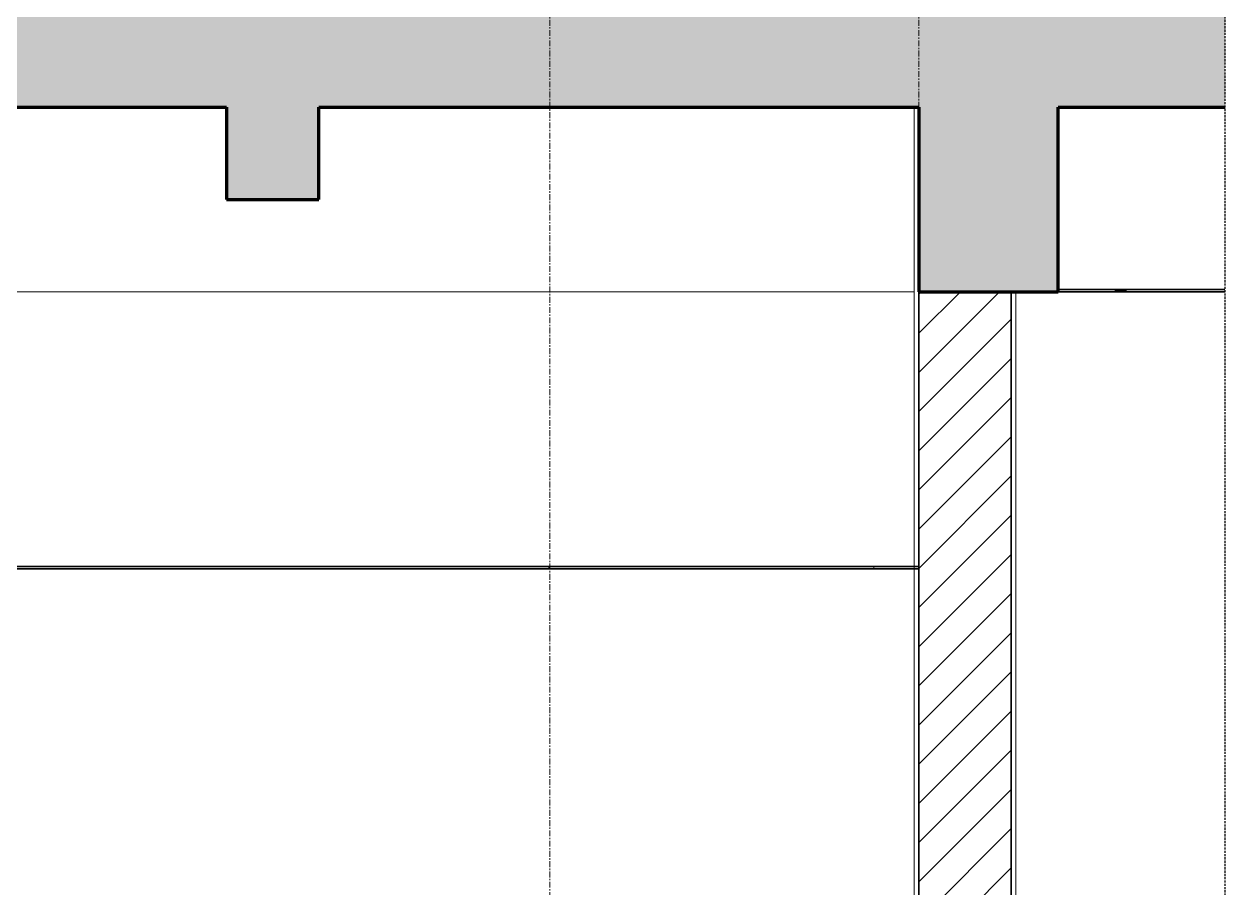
# Model space of a CAD drawing. Header units: millimetres. Extents: x -54951 to -22308, y -6558 to 34550.
# Drawn here: x -46476 to -43874, y 259 to 2130 of the extents above; entities that cross this region are included whole.
import ezdxf

# ---------------------------------------------------------------- set-up
doc = ezdxf.new("R2010")
doc.units = ezdxf.units.MM
doc.linetypes.add('Grid Line', pattern=[22.225, 12.7, -3.175, 3.175, -3.175])
doc.linetypes.add('Hidden', pattern=[7.14375, 4.7625, -2.38125])
for name, color, linetype, lineweight in [('0-1', 7, 'Continuous', 5), ('A-CLNG-2', 7, 'Continuous', 35), ('A-CLNG-PATT', 13, 'Continuous', 18), ('A-DETL-GENF', 92, 'Continuous', 18), ('A-DETL-GENF-1', 9, 'Continuous', 18), ('A-DETL-GENF-3', 92, 'Hidden', 25), ('A-DETL-WIDE', 214, 'Continuous', 70), ('A-WALL-1', 7, 'Continuous', 35), ('A-WALL-FNSH-1', 250, 'Continuous', 18), ('A-WALL-PATT', 111, 'Continuous', 18), ('S-BEAM-3', 250, 'Continuous', 18), ('S-GRID-1', 1, 'Grid Line', 9)]:
    doc.layers.add(name, color=color, linetype=linetype, lineweight=lineweight)
pattern_1 = [(0, (-48685.12, 15725), (609.6, 152.4), [25.146, -432.054, 25.146, -432.054, -2438.4]), (0, (-48685.12, 15725), (609.6, 152.4), [-914.4, 25.146, -889.254, 25.146, -432.054, -1066.8]), (0, (-48685.12, 15725), (609.6, 152.4), [-2286, 25.146, -279.654, 25.146, -736.854]), (120, (-48456.52, 15801.2), (-436.7823, 451.7291), [25.146, -432.054, 25.146, -2870.454]), (120, (-48456.52, 15801.2), (-436.7823, 451.7291), [-482.346, -432.054, 25.146, -889.254, -1524]), (120, (-48456.52, 15801.2), (-436.7823, 451.7291), [-1828.8, 25.146, -432.054, 25.146, -1041.654]), (120, (-48456.52, 15801.2), (-436.7823, 451.7291), [-2311.146, -279.654, 25.146, -736.854]), (240, (-48380.32, 16106), (-172.8177, -604.1291), [25.146, -432.054, 25.146, -432.054, -2438.4]), (240, (-48380.32, 16106), (-172.8177, -604.1291), [-914.4, 25.146, -889.254, 25.146, -432.054, -1066.8]), (240, (-48380.32, 16106), (-172.8177, -604.1291), [-2286, 25.146, -279.654, 25.146, -736.854])]

# ---------------------------------------------------------------- blocks, each defined once
blk = doc.blocks.new('NCV_TKTC_KET CAU_rvt-1-TKCS_THANG MÁY TM3 - MẶT CẮT')
at = {"layer": 'S-BEAM-3'}
for p, q in [((-49151.9, 1550), (-45836.9, 1550)), ((-45836.9, 1550), (-44547, 1550))]:
    blk.add_line(p, q, dxfattribs=at)
blk = doc.blocks.new('BORDER VIEW - BORDER VIEW-3767922-TKCS_THANG MÁY TM3 - MẶT CẮT')
at = {"layer": 'A-DETL-GENF-3'}
blk.add_line((-43873.9, 33879.3), (-43873.9, -4350), dxfattribs=at)

msp = doc.modelspace()

# ---------------------------------------------------------------- hatches: boundary and pattern name
at = {"layer": 'A-CLNG-PATT'}
h = msp.add_hatch(dxfattribs=at)
h.set_pattern_fill('FP_11', color=256, style=0, pattern_type=2)
h.set_pattern_definition(pattern_1)
h.paths.add_polyline_path([(-43873.9, 1550), (-43873.9, 1555), (-44235.3, 1555), (-44235.3, 1550)])
h = msp.add_hatch(dxfattribs=at)
h.set_pattern_fill('FP_11', color=256, style=0, pattern_type=2)
h.set_pattern_definition(pattern_1)
h.paths.add_polyline_path([(-44857.6, 950), (-44537, 950), (-44537, 955), (-49161.9, 955), (-49161.9, 950), (-46155.9, 950)])
at = {"layer": 'A-DETL-GENF-1'}
h = msp.add_hatch(dxfattribs=at)
h.set_pattern_fill('FP_3', color=256, style=0, pattern_type=2)
h.set_pattern_definition([(50, (-48685.1, 15725), (546.553, -47.817), [57.15, -628.65]), (355, (-48685.1, 15725), (-105.728, 573.17), [45.72, -502.92]), (100.451, (-48639.57, 15721), (440.828, 525.35), [48.57, -534.27]), (46.184, (-48685.1, 15877.4), (813.237, -126.128), [85.725, -942.975]), (96.636, (-48617.35, 15866.9), (712.207, 742.283), [72.855, -801.405]), (351.184, (-48685.1, 15877.4), (712.215, 742.276), [68.58, -754.38]), (21, (-48608.9, 15839.3), (454.843, -306.796), [57.15, -628.65]), (326, (-48608.9, 15839.3), (185.406, 552.564), [45.72, -502.92]), (71.451, (-48571, 15813.73), (640.251, 245.764), [48.57, -534.27]), (37.5, (-48685.12, 15725), (9.2664, 253.665), [5.029, -491.795, 5.029, -505.511, -504.825]), (37.5, (-48685.12, 15725), (9.2664, 253.665), [-1007.364, 5.029, -499.796]), (7.5, (-48685.12, 15725), (200.4594, 300.5414), [5.029, -286.055, 5.029, -480.365, -192.405]), (7.5, (-48685.12, 15725), (200.4594, 300.5414), [-776.478, 5.029, -187.376]), (327.5, (-48855.04, 15725), (406.7728, -17.1864), [5.029, -185.471, 5.029, -589.331, -788.67]), (327.5, (-48855.04, 15725), (406.7728, -17.1864), [-784.86, 5.029, -783.641]), (317.5, (-48931.24, 15725), (444.388, 76.2803), [5.029, -242.621, 5.029, -389.687, -560.07]), (317.5, (-48931.24, 15725), (444.388, 76.2803), [-642.366, 5.029, -555.041]), (45, (-48685.12, 15725), (-188.5854, 188.5854), []), (45, (-48685.12, 16010.75), (-188.5854, 188.5854), [])])
h.paths.add_polyline_path([(-51661.9, -3850), (-51461.9, -3850), (-51461.9, -2050), (-53801.9, -2050), (-53801.9, -2350), (-53733.3, -2350), (-53733.3, -2750), (-53336.9, -2750), (-53336.9, -2350), (-51661.9, -2350)])
h.paths.add_polyline_path([(-49161.9, -3850), (-49161.9, -2350), (-44536.9, -2350), (-44536.9, -2750), (-44136.9, -2750), (-44136.9, -2350), (-43873.9, -2350), (-43873.9, -2050), (-49361.9, -2050), (-49361.9, -3850)])
h.paths.add_polyline_path([(-44536.9, 1550), (-44235.3, 1550), (-44235.3, 1950), (-43873.9, 1950), (-43873.9, 2150), (-49361.9, 2150), (-49361.9, 1750), (-49161.9, 1750), (-49161.9, 1950), (-46036.9, 1950), (-46036.9, 1750), (-45836.9, 1750), (-45836.9, 1950), (-44536.9, 1950)])
h.paths.add_polyline_path([(-53686.9, 1550), (-53361.9, 1550), (-53361.9, 1950), (-51661.9, 1950), (-51661.9, 1750), (-51461.9, 1750), (-51461.9, 2150), (-53801.9, 2150), (-53801.9, 1950), (-53686.9, 1950)])
at = {"layer": 'A-WALL-PATT'}
h = msp.add_hatch(dxfattribs=at)
h.set_pattern_fill('FP_1', color=256, style=0, pattern_type=2)
h.set_pattern_definition([(45, (-48685.12, 15725), (-42.4264, 42.4264), [])])
h.paths.add_polyline_path([(-44336.9, -2050), (-44336.9, 1550), (-44536.9, 1550), (-44536.9, -2050)])

# ---------------------------------------------------------------- linework, layer by layer
at = {"layer": 'A-CLNG-2'}
for p, q in [((-43873.9, 1555), (-44235.3, 1555)), ((-44235.3, 1550), (-43873.9, 1550)), ((-44537, 955), (-49161.9, 955)), ((-49161.9, 950), (-44537, 950)), ((-44537, 950), (-44537, 955))]:
    msp.add_line(p, q, dxfattribs=at)
at = {"layer": 'A-DETL-WIDE'}
for p, q in [((-49161.9, 1950), (-46036.9, 1950)), ((-46036.9, 1950), (-46036.9, 1750)), ((-45836.9, 1750), (-45836.9, 1950)), ((-45836.9, 1950), (-44536.9, 1950)), ((-44536.9, 1950), (-44536.9, 1550)), ((-44235.3, 1550), (-44235.3, 1950)), ((-44235.3, 1950), (-43873.9, 1950)), ((-46036.9, 1750), (-45836.9, 1750)), ((-44536.9, 1550), (-44235.3, 1550))]:
    msp.add_line(p, q, dxfattribs=at)
at = {"layer": 'A-WALL-1'}
for p, q in [((-44536.9, 1550), (-44536.9, -2050)), ((-44336.9, -2050), (-44336.9, 1550))]:
    msp.add_line(p, q, dxfattribs=at)
at = {"layer": 'A-WALL-FNSH-1'}
for p, q in [((-44547, 1950), (-44547, -2000)), ((-44537, -2000), (-44537, 1950)), ((-44326.9, -2000), (-44326.9, 1550))]:
    msp.add_line(p, q, dxfattribs=at)
at = {"layer": 'S-GRID-1'}
for p, q in [((-45336.9, -4007.7), (-45336.9, 32417.5)), ((-44536.9, -4007.7), (-44536.9, 32417.5))]:
    msp.add_line(p, q, dxfattribs=at)

# ---------------------------------------------------------------- block references
at = {"layer": '0-1'}
msp.add_blockref('NCV_TKTC_KET CAU_rvt-1-TKCS_THANG MÁY TM3 - MẶT CẮT', (0, 0), dxfattribs=at)
at = {"layer": 'A-DETL-GENF'}
msp.add_blockref('BORDER VIEW - BORDER VIEW-3767922-TKCS_THANG MÁY TM3 - MẶT CẮT', (0, 0), dxfattribs=at)

doc.saveas('drawing.dxf')
